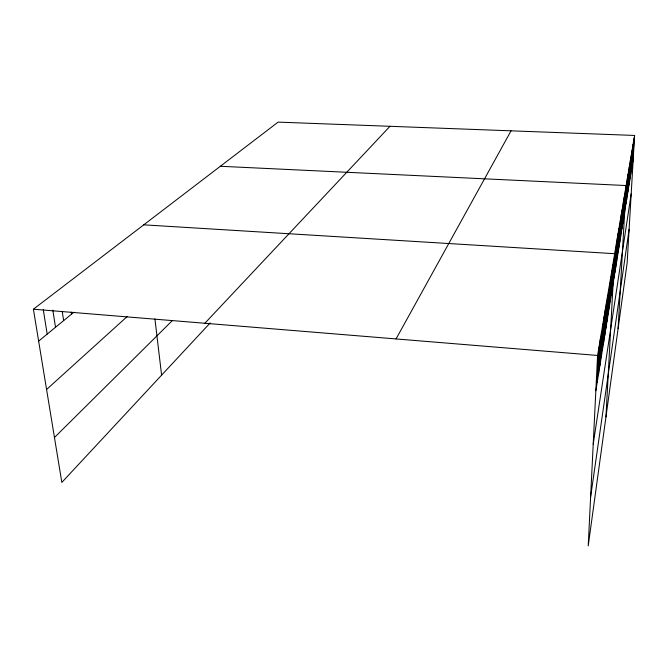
<?xml version="1.0" encoding="UTF-8"?>
<svg xmlns="http://www.w3.org/2000/svg" width="668" height="668" viewBox="0 0 668 668"><rect width="100%" height="100%" fill="white"/><g stroke="black" fill="none" stroke-linecap="round" stroke-linejoin="round"><path stroke-width="1" d="M634.6 135.445L597.576 355.459L588.216 545.881L627.16 262.774L634.6 135.445L278.097 122.119L33.4 309.209L61.832 482.413L210.203 322.911M597.225 382.163L598.954 347.26M598.57 373.788L600.298 339.294M599.881 365.663L601.592 331.562M601.158 357.764L602.862 324.047M602.394 350.09L604.089 316.749M603.596 342.626L605.283 309.651M604.765 335.361L606.444 302.754M605.901 328.289L607.571 296.041M607.012 321.408L608.673 289.503M608.089 314.703L609.742 283.14M609.141 308.173L610.786 276.944M610.168 301.811L611.804 270.907M611.17 295.607L612.79 265.029M612.139 289.553L613.758 259.293M605.943 417.024L614.702 253.698L143.745 224.84M613.992 278.063L615.587 248.396M614.877 272.594L616.464 243.227M615.737 267.258L617.315 238.167M616.572 262.04L618.142 233.232M617.399 256.946L618.952 228.406M618.201 251.961L619.754 223.688M618.985 247.085L620.53 219.071M619.754 242.309L621.282 214.562M620.505 237.641L622.025 210.144M621.24 233.074L622.76 205.827M621.958 228.598L623.469 201.594M622.668 224.214L624.163 197.452M623.361 219.931L624.847 193.403M624.037 215.722L625.515 189.436M618.092 328.731L626.166 185.545L220.34 166.274M625.348 207.573L626.809 181.729M625.983 203.615L627.436 177.997M626.609 199.74L628.054 174.34M627.219 195.933L628.663 170.749M627.82 192.2L629.248 167.225M628.413 188.543L629.832 163.777M628.989 184.952L630.4 160.387M629.557 181.429L630.959 157.063M630.116 177.972L631.51 153.799M630.667 174.573L632.053 150.601M631.202 171.242L632.579 147.461M631.728 167.969L633.097 144.371M632.245 164.754L633.606 141.34M632.755 161.598L634.107 138.368M590.629 496.808L629.122 229.224M593.217 444.111L631.193 193.787M595.839 390.78L633.256 158.491M396.049 338.943L511.053 130.828M204.851 323.27L389.987 126.302M54.459 437.498L172.453 320.465M46.576 389.494L127.396 316.34M38.635 341.114L73.864 312.24M33.4 309.209L597.576 355.459M43.27 309.668L47.194 334.109M52.83 310.152L55.519 327.278M62.216 311.355L63.635 320.623M71.242 312.098L71.551 314.135M154.926 318.928L161.606 375.157"/></g></svg>
